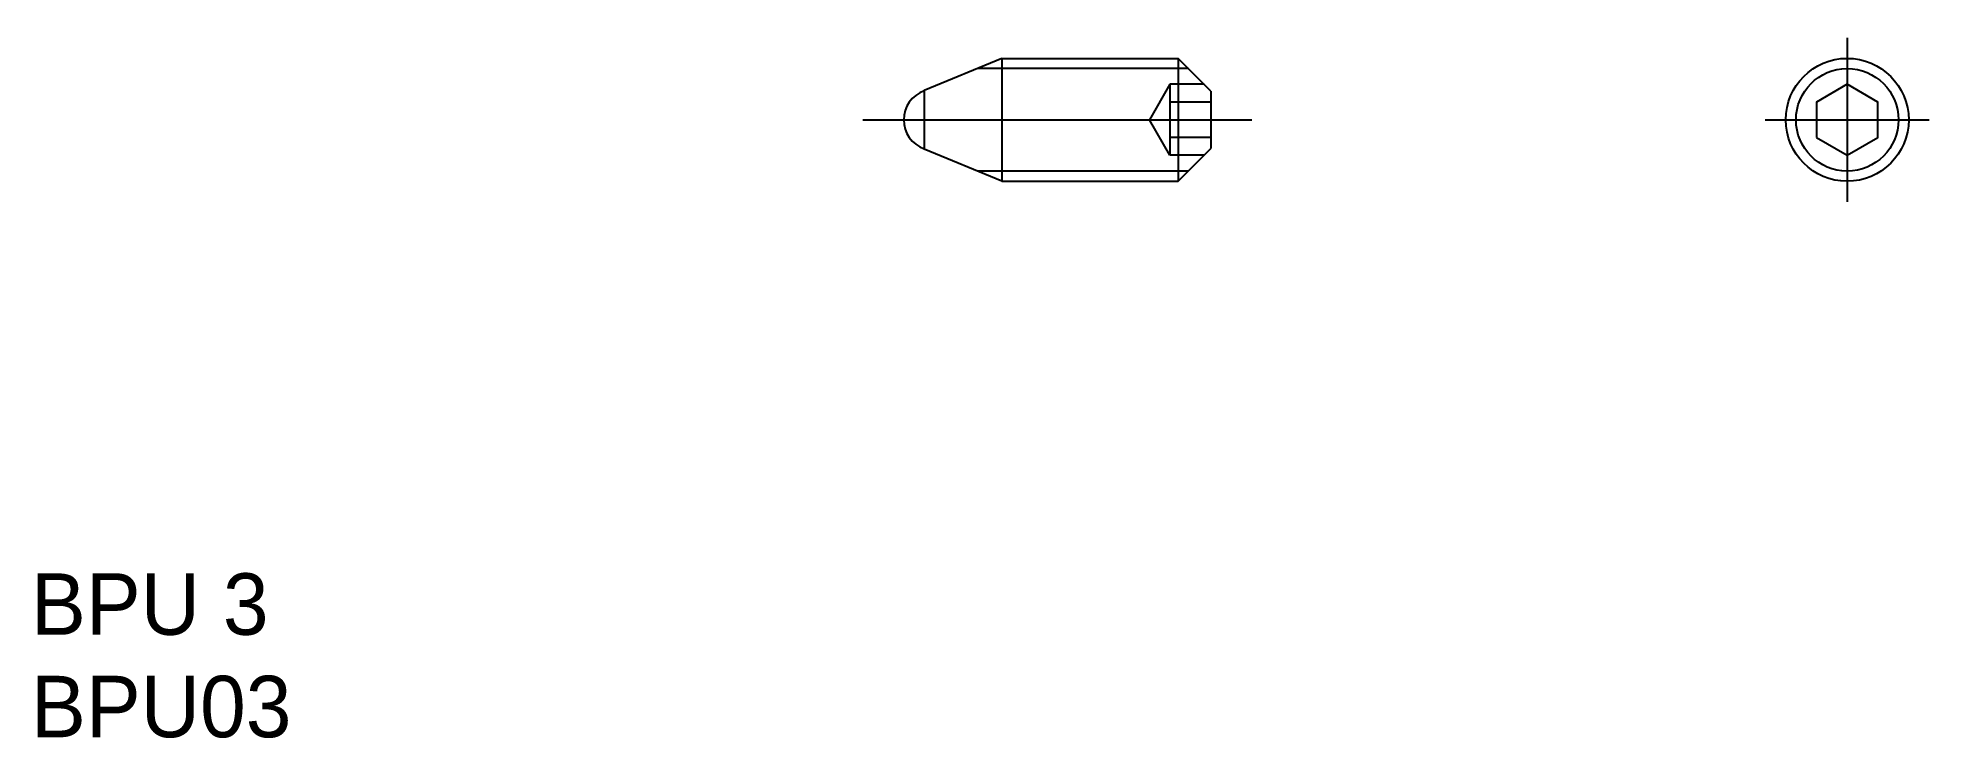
# Model space of a CAD drawing. Extents: x 126.4 to 172.6, y 105.2 to 122.2.
import ezdxf

# ---------------------------------------------------------------- set-up
doc = ezdxf.new("R2010")
doc.units = 0
doc.linetypes.add('CENTER', pattern=[17.5, 13, -1.5, 1.5, -1.5])
doc.linetypes.add('DASHED', pattern=[3.5, 2, -1.5])
doc.layers.get('0').update_dxf_attribs({"linetype": 'CONTINUOUS'})
doc.layers.add('CENTER', color=1, linetype='CENTER')

msp = doc.modelspace()

# ---------------------------------------------------------------- linework, layer by layer
for p, q in [((149.97, 121.745), (148.07, 120.958)), ((149.97, 118.745), (148.07, 119.532))]:
    msp.add_line(p, q)
at = {"color": 3, "linetype": 'CONTINUOUS'}
for p, q in [((154.52, 121.495), (149.366, 121.495)), ((154.52, 118.995), (149.366, 118.995))]:
    msp.add_line(p, q, dxfattribs=at)
at = {"color": 7, "linetype": 'CONTINUOUS'}
for p, q in [((149.97, 121.745), (154.27, 121.745)), ((149.97, 121.745), (149.97, 118.745)), ((154.27, 121.745), (154.27, 118.745)), ((155.07, 120.945), (154.27, 121.745)), ((148.07, 120.958), (148.07, 119.532)), ((155.07, 120.945), (155.07, 119.545)), ((155.07, 120.88), (155.07, 120.88)), ((155.07, 120.245), (155.07, 120.245)), ((154.27, 118.745), (155.07, 119.545)), ((149.97, 118.745), (154.27, 118.745))]:
    msp.add_line(p, q, dxfattribs=at)
at = {"color": 3, "linetype": 'DASHED'}
for p, q in [((154.07, 121.111), (153.57, 120.245)), ((154.904, 121.111), (154.07, 121.111)), ((154.07, 121.111), (154.07, 119.379)), ((155.07, 120.678), (154.07, 120.678)), ((154.07, 119.379), (153.57, 120.245)), ((155.07, 119.812), (154.07, 119.812)), ((154.904, 119.379), (154.07, 119.379))]:
    msp.add_line(p, q, dxfattribs=at)
at = {"color": 7, "linetype": 'CONTINUOUS'}
msp.add_lwpolyline([(169.85, 119.812), (170.6, 119.379), (171.35, 119.812), (171.35, 120.678), (170.6, 121.111), (169.85, 120.678)], close=True, dxfattribs=at)
msp.add_circle((170.6, 120.245), 1.5, dxfattribs=at)
at = {"color": 3, "linetype": 'CONTINUOUS'}
msp.add_circle((170.6, 120.245), 1.25, dxfattribs=at)
at = {"color": 7, "linetype": 'CONTINUOUS'}
msp.add_arc((148.32, 120.245), 0.75, 109.4712, 250.5288, dxfattribs=at)
at = {"layer": 'CENTER', "color": 1, "linetype": 'CENTER'}
for p, q in [((170.6, 122.245), (170.6, 118.245)), ((146.57, 120.245), (156.07, 120.245)), ((168.6, 120.245), (172.6, 120.245))]:
    msp.add_line(p, q, dxfattribs=at)

# ---------------------------------------------------------------- texts
at = {"color": 7, "linetype": 'CONTINUOUS'}
for s, p in [('BPU 3', (126.272, 107.679)), ('BPU03', (126.272, 105.179))]:
    msp.add_text(s, height=1.5, dxfattribs=at).set_placement(p)

doc.saveas('drawing.dxf')
